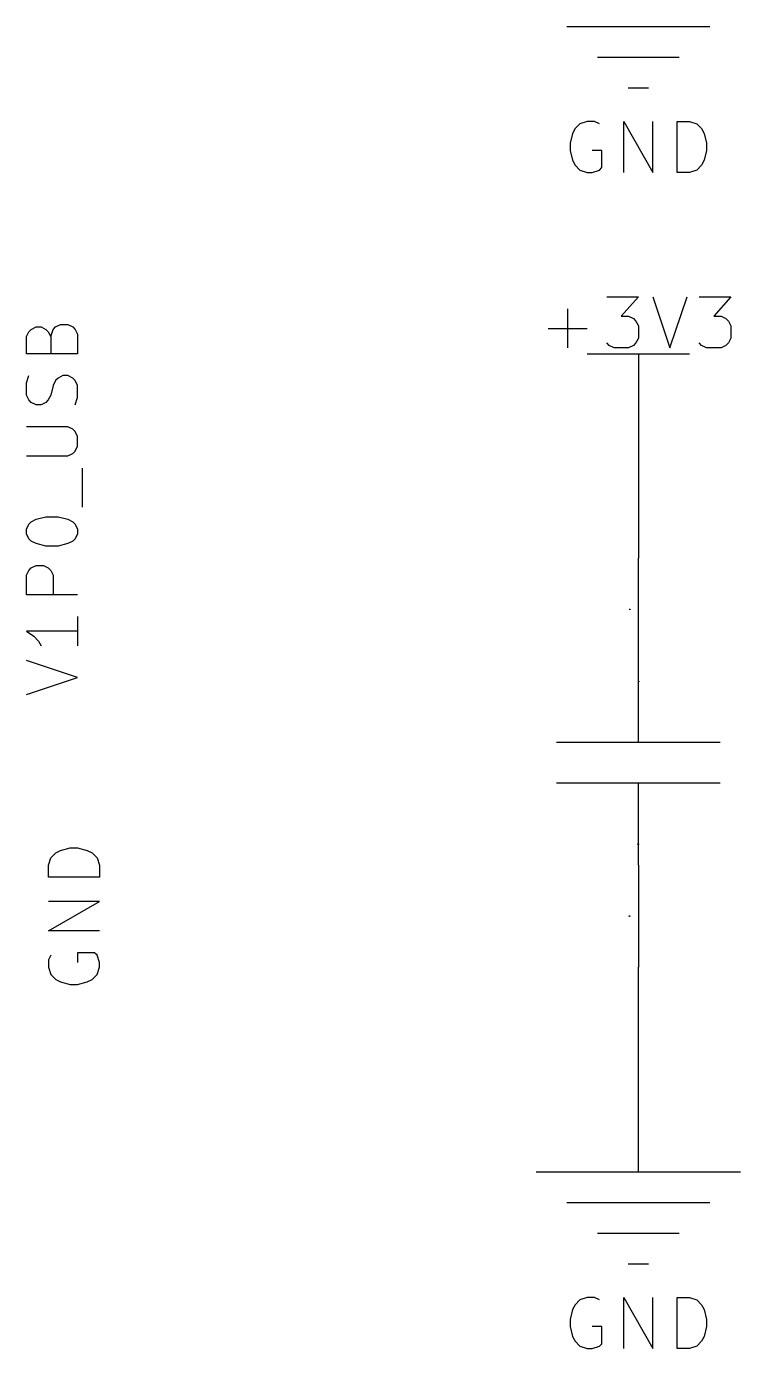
# Model space of a CAD drawing. Header units: millimetres. Extents: x 6 to 290, y -200 to -4.
# Drawn here: x 219.74 to 237.49, y -93.29 to -60.45 of the extents above; entities that cross this region are included whole.
import ezdxf

# ---------------------------------------------------------------- set-up
doc = ezdxf.new("R2010")
doc.units = ezdxf.units.MM
for name, color, linetype in [('GREENSIXTYFIVE', 129, 'CONTINUOUS'), ('LIGHTGREEN', 92, 'CONTINUOUS'), ('LIGHTRED', 12, 'CONTINUOUS'), ('RED', 14, 'CONTINUOUS')]:
    doc.layers.add(name, color=color, linetype=linetype)

msp = doc.modelspace()

# ---------------------------------------------------------------- linework, layer by layer
at = {"layer": 'GREENSIXTYFIVE', "linetype": 'CONTINUOUS'}
for p, q in [((233.3776, -62.9907), (233.3171, -63.1116)), ((233.4986, -62.8697), (233.3776, -62.9907)), ((233.68, -62.8092), (233.4986, -62.8697)), ((233.8614, -62.8092), (233.68, -62.8092)), ((233.9824, -62.8697), (233.8614, -62.8092)), ((234.5871, -64.0792), (234.5871, -62.8092)), ((234.5871, -62.8092), (235.3128, -64.0792)), ((235.3128, -64.0792), (235.3128, -62.8092)), ((235.9176, -64.0792), (235.9176, -62.8092)), ((235.9176, -62.8092), (236.22, -62.8092)), ((236.22, -62.8092), (236.4014, -62.8697)), ((236.4014, -62.8697), (236.5224, -62.9907)), ((236.5224, -62.9907), (236.5829, -63.1116)), ((233.3171, -63.1116), (233.2567, -63.3535)), ((233.2567, -63.3535), (233.2567, -63.5349)), ((236.5829, -63.1116), (236.6433, -63.3535)), ((236.6433, -63.3535), (236.6433, -63.5349)), ((233.2567, -63.5349), (233.3171, -63.7768)), ((234.0428, -63.5349), (233.8009, -63.5349)), ((234.0428, -63.9583), (234.0428, -63.5349)), ((236.6433, -63.5349), (236.5829, -63.7768)), ((233.3171, -63.7768), (233.3776, -63.8978)), ((233.3776, -63.8978), (233.4986, -64.0188)), ((233.4986, -64.0188), (233.68, -64.0792)), ((233.8009, -64.0792), (233.9824, -64.0188)), ((233.9824, -64.0188), (234.0428, -63.9583)), ((236.4014, -64.0188), (236.22, -64.0792)), ((236.5224, -63.8978), (236.4014, -64.0188)), ((236.5829, -63.7768), (236.5224, -63.8978)), ((233.68, -64.0792), (233.8009, -64.0792)), ((236.22, -64.0792), (235.9176, -64.0792)), ((234.1638, -67.1644), (234.95, -67.1644)), ((234.95, -67.1644), (234.5266, -67.6482)), ((235.3128, -67.1644), (235.7361, -68.4344)), ((235.7361, -68.4344), (236.1595, -67.1644)), ((236.4619, -67.1644), (237.2481, -67.1644)), ((237.2481, -67.1644), (236.8247, -67.6482)), ((233.1961, -68.4344), (233.1961, -67.4668)), ((219.8649, -67.9752), (219.9858, -67.9147)), ((219.8649, -67.9752), (219.9858, -67.9147)), ((219.9858, -67.9147), (220.1068, -67.9147)), ((219.9858, -67.9147), (220.1068, -67.9147)), ((220.1068, -67.9147), (220.2277, -67.9752)), ((220.1068, -67.9147), (220.2277, -67.9752)), ((220.4092, -67.9752), (220.4696, -67.9147)), ((220.4092, -67.9752), (220.4696, -67.9147)), ((220.4696, -67.9147), (220.5906, -67.8543)), ((220.4696, -67.9147), (220.5906, -67.8543)), ((220.5906, -67.8543), (220.772, -67.8543)), ((220.5906, -67.8543), (220.772, -67.8543)), ((220.772, -67.8543), (220.893, -67.9147)), ((220.772, -67.8543), (220.893, -67.9147)), ((220.893, -67.9147), (220.9535, -67.9752)), ((220.893, -67.9147), (220.9535, -67.9752)), ((232.7123, -67.9506), (233.68, -67.9506)), ((234.5266, -67.6482), (234.7081, -67.6482)), ((234.7081, -67.6482), (234.829, -67.7087)), ((234.829, -67.7087), (234.8895, -67.7692)), ((234.8895, -67.7692), (234.95, -67.8901)), ((234.95, -67.8901), (234.95, -68.1925)), ((236.8247, -67.6482), (237.0062, -67.6482)), ((237.0062, -67.6482), (237.1271, -67.7087)), ((237.1271, -67.7087), (237.1876, -67.7692)), ((237.1876, -67.7692), (237.2481, -67.8901)), ((237.2481, -67.8901), (237.2481, -68.1925)), ((219.7439, -68.1566), (219.8044, -68.0357)), ((219.7439, -68.1566), (219.8044, -68.0357)), ((219.7439, -68.58), (219.7439, -68.1566)), ((219.7439, -68.58), (219.7439, -68.1566)), ((219.8044, -68.0357), (219.8649, -67.9752)), ((219.8044, -68.0357), (219.8649, -67.9752)), ((220.2277, -67.9752), (220.2882, -68.0357)), ((220.2277, -67.9752), (220.2882, -68.0357)), ((220.2882, -68.0357), (220.3487, -68.1566)), ((220.2882, -68.0357), (220.3487, -68.1566)), ((220.3487, -68.1566), (220.4092, -67.9752)), ((220.3487, -68.1566), (220.4092, -67.9752)), ((220.3487, -68.1566), (220.3487, -68.58)), ((220.3487, -68.1566), (220.3487, -68.58)), ((220.9535, -67.9752), (221.0139, -68.0962)), ((220.9535, -67.9752), (221.0139, -68.0962)), ((221.0139, -68.0962), (221.0139, -68.58)), ((221.0139, -68.0962), (221.0139, -68.58)), ((234.95, -68.1925), (234.8895, -68.3135)), ((237.2481, -68.1925), (237.1876, -68.3135)), ((221.0139, -68.58), (219.7439, -68.58)), ((221.0139, -68.58), (219.7439, -68.58)), ((234.2243, -68.374), (234.1638, -68.3135)), ((234.3452, -68.4344), (234.2243, -68.374)), ((234.7081, -68.4344), (234.3452, -68.4344)), ((234.829, -68.374), (234.7081, -68.4344)), ((234.8895, -68.3135), (234.829, -68.374)), ((236.5224, -68.374), (236.4619, -68.3135)), ((236.6433, -68.4344), (236.5224, -68.374)), ((237.0062, -68.4344), (236.6433, -68.4344)), ((237.1271, -68.374), (237.0062, -68.4344)), ((237.1876, -68.3135), (237.1271, -68.374)), ((219.7439, -69.3057), (219.8044, -69.1242)), ((219.7439, -69.3057), (219.8044, -69.1242)), ((220.4696, -69.2452), (220.4092, -69.3661)), ((220.4696, -69.2452), (220.4092, -69.3661)), ((220.5301, -69.1847), (220.4696, -69.2452)), ((220.5301, -69.1847), (220.4696, -69.2452)), ((220.6511, -69.1242), (220.5301, -69.1847)), ((220.6511, -69.1242), (220.5301, -69.1847)), ((220.772, -69.1242), (220.6511, -69.1242)), ((220.772, -69.1242), (220.6511, -69.1242)), ((220.893, -69.1847), (220.772, -69.1242)), ((220.893, -69.1847), (220.772, -69.1242)), ((220.9535, -69.2452), (220.893, -69.1847)), ((220.9535, -69.2452), (220.893, -69.1847)), ((221.0139, -69.3661), (220.9535, -69.2452)), ((221.0139, -69.3661), (220.9535, -69.2452)), ((219.7439, -69.608), (219.7439, -69.3057)), ((219.7439, -69.608), (219.7439, -69.3057)), ((219.8044, -69.729), (219.7439, -69.608)), ((219.8044, -69.729), (219.7439, -69.608)), ((220.3487, -69.608), (220.2882, -69.729)), ((220.3487, -69.608), (220.2882, -69.729)), ((220.4092, -69.3661), (220.3487, -69.608)), ((220.4092, -69.3661), (220.3487, -69.608)), ((221.0139, -69.6685), (221.0139, -69.3661)), ((221.0139, -69.6685), (221.0139, -69.3661)), ((219.8649, -69.7895), (219.8044, -69.729)), ((219.8649, -69.7895), (219.8044, -69.729)), ((219.9858, -69.8499), (219.8649, -69.7895)), ((219.9858, -69.8499), (219.8649, -69.7895)), ((220.1068, -69.8499), (219.9858, -69.8499)), ((220.1068, -69.8499), (219.9858, -69.8499)), ((220.2277, -69.7895), (220.1068, -69.8499)), ((220.2277, -69.7895), (220.1068, -69.8499)), ((220.2882, -69.729), (220.2277, -69.7895)), ((220.2882, -69.729), (220.2277, -69.7895)), ((220.9535, -69.8499), (221.0139, -69.6685)), ((220.9535, -69.8499), (221.0139, -69.6685)), ((220.772, -70.3943), (219.7439, -70.3943)), ((220.772, -70.3943), (219.7439, -70.3943)), ((220.893, -70.4547), (220.772, -70.3943)), ((220.893, -70.4547), (220.772, -70.3943)), ((220.9535, -70.5152), (220.893, -70.4547)), ((220.9535, -70.5152), (220.893, -70.4547)), ((221.0139, -70.6362), (220.9535, -70.5152)), ((221.0139, -70.6362), (220.9535, -70.5152)), ((220.9535, -70.999), (221.0139, -70.8781)), ((220.9535, -70.999), (221.0139, -70.8781)), ((221.0139, -70.8781), (221.0139, -70.6362)), ((221.0139, -70.8781), (221.0139, -70.6362)), ((219.7439, -71.12), (220.772, -71.12)), ((219.7439, -71.12), (220.772, -71.12)), ((220.772, -71.12), (220.893, -71.0595)), ((220.772, -71.12), (220.893, -71.0595)), ((220.893, -71.0595), (220.9535, -70.999)), ((220.893, -71.0595), (220.9535, -70.999)), ((221.1349, -72.39), (221.1349, -71.4223)), ((221.1349, -72.39), (221.1349, -71.4223)), ((219.7439, -72.9342), (219.8044, -72.8133)), ((219.7439, -72.9342), (219.8044, -72.8133)), ((219.8044, -72.8133), (219.8649, -72.7528)), ((219.8044, -72.8133), (219.8649, -72.7528)), ((219.8649, -72.7528), (219.9858, -72.6923)), ((219.8649, -72.7528), (219.9858, -72.6923)), ((219.9858, -72.6923), (220.2277, -72.6318)), ((219.9858, -72.6923), (220.2277, -72.6318)), ((220.2277, -72.6318), (220.5301, -72.6318)), ((220.2277, -72.6318), (220.5301, -72.6318)), ((220.5301, -72.6318), (220.772, -72.6923)), ((220.5301, -72.6318), (220.772, -72.6923)), ((220.772, -72.6923), (220.893, -72.7528)), ((220.772, -72.6923), (220.893, -72.7528)), ((220.893, -72.7528), (220.9535, -72.8133)), ((220.893, -72.7528), (220.9535, -72.8133)), ((220.9535, -72.8133), (221.0139, -72.9342)), ((220.9535, -72.8133), (221.0139, -72.9342)), ((219.7439, -73.0552), (219.7439, -72.9342)), ((219.7439, -73.0552), (219.7439, -72.9342)), ((219.8044, -73.1761), (219.7439, -73.0552)), ((219.8044, -73.1761), (219.7439, -73.0552)), ((219.8649, -73.2366), (219.8044, -73.1761)), ((219.8649, -73.2366), (219.8044, -73.1761)), ((220.9535, -73.1761), (220.893, -73.2366)), ((220.9535, -73.1761), (220.893, -73.2366)), ((221.0139, -73.0552), (220.9535, -73.1761)), ((221.0139, -73.0552), (220.9535, -73.1761)), ((221.0139, -72.9342), (221.0139, -73.0552)), ((221.0139, -72.9342), (221.0139, -73.0552)), ((219.9858, -73.2971), (219.8649, -73.2366)), ((219.9858, -73.2971), (219.8649, -73.2366)), ((220.2277, -73.3575), (219.9858, -73.2971)), ((220.2277, -73.3575), (219.9858, -73.2971)), ((220.5301, -73.3575), (220.2277, -73.3575)), ((220.5301, -73.3575), (220.2277, -73.3575)), ((220.772, -73.2971), (220.5301, -73.3575)), ((220.772, -73.2971), (220.5301, -73.3575)), ((220.893, -73.2366), (220.772, -73.2971)), ((220.893, -73.2366), (220.772, -73.2971)), ((219.8649, -73.9018), (219.9858, -73.8414)), ((219.8649, -73.9018), (219.9858, -73.8414)), ((219.9858, -73.8414), (220.1673, -73.8414)), ((219.9858, -73.8414), (220.1673, -73.8414)), ((220.1673, -73.8414), (220.2882, -73.9018)), ((220.1673, -73.8414), (220.2882, -73.9018)), ((219.7439, -74.0833), (219.8044, -73.9623)), ((219.7439, -74.0833), (219.8044, -73.9623)), ((219.7439, -74.5671), (219.7439, -74.0833)), ((219.7439, -74.5671), (219.7439, -74.0833)), ((219.8044, -73.9623), (219.8649, -73.9018)), ((219.8044, -73.9623), (219.8649, -73.9018)), ((220.2882, -73.9018), (220.3487, -73.9623)), ((220.2882, -73.9018), (220.3487, -73.9623)), ((220.3487, -73.9623), (220.4092, -74.0833)), ((220.3487, -73.9623), (220.4092, -74.0833)), ((220.4092, -74.0833), (220.4092, -74.5671)), ((220.4092, -74.0833), (220.4092, -74.5671)), ((221.0139, -74.5671), (219.7439, -74.5671)), ((221.0139, -74.5671), (219.7439, -74.5671)), ((221.0139, -75.1113), (221.0139, -75.837)), ((221.0139, -75.1113), (221.0139, -75.837)), ((221.0139, -75.4742), (219.7439, -75.4742)), ((219.7439, -75.4742), (219.9254, -75.5951)), ((221.0139, -75.4742), (219.7439, -75.4742)), ((219.7439, -75.4742), (219.9254, -75.5951)), ((219.9254, -75.5951), (220.0463, -75.7161)), ((219.9254, -75.5951), (220.0463, -75.7161)), ((220.0463, -75.7161), (220.1068, -75.837)), ((220.0463, -75.7161), (220.1068, -75.837)), ((221.0139, -76.6233), (219.7439, -76.1999)), ((221.0139, -76.6233), (219.7439, -76.1999)), ((219.7439, -77.0466), (221.0139, -76.6233)), ((219.7439, -77.0466), (221.0139, -76.6233)), ((234.9618, -76.7201), (234.9364, -76.7201)), ((234.9364, -76.7201), (234.94, -76.7225)), ((234.9618, -76.7201), (234.9364, -76.7201)), ((234.9364, -76.7201), (234.94, -76.7225)), ((234.94, -76.7225), (234.9424, -76.7249)), ((234.94, -76.7225), (234.9424, -76.7249)), ((234.9424, -76.7249), (234.9436, -76.7273)), ((234.9424, -76.7249), (234.9436, -76.7273)), ((234.9618, -76.7128), (234.9618, -76.7273)), ((234.9618, -76.7128), (234.9618, -76.7273)), ((234.9364, -80.7574), (234.9376, -80.755)), ((234.9364, -80.7574), (234.9376, -80.755)), ((234.9364, -80.7635), (234.9364, -80.7574)), ((234.9364, -80.7635), (234.9364, -80.7574)), ((234.9376, -80.7659), (234.9364, -80.7635)), ((234.9376, -80.7659), (234.9364, -80.7635)), ((234.9376, -80.755), (234.9388, -80.7538)), ((234.9376, -80.755), (234.9388, -80.7538)), ((234.9388, -80.7671), (234.9376, -80.7659)), ((234.9388, -80.7671), (234.9376, -80.7659)), ((234.9388, -80.7538), (234.9412, -80.7526)), ((234.9388, -80.7538), (234.9412, -80.7526)), ((234.9412, -80.7526), (234.9436, -80.7526)), ((234.9412, -80.7526), (234.9436, -80.7526)), ((234.9436, -80.7526), (234.9472, -80.7538)), ((234.9436, -80.7526), (234.9472, -80.7538)), ((234.9472, -80.7538), (234.9618, -80.7683)), ((234.9472, -80.7538), (234.9618, -80.7683)), ((234.9618, -80.7683), (234.9618, -80.7526)), ((234.9618, -80.7683), (234.9618, -80.7526)), ((220.2892, -81.2798), (220.3497, -81.0984)), ((220.2892, -81.2798), (220.3497, -81.0984)), ((220.3497, -81.0984), (220.4707, -80.9774)), ((220.3497, -81.0984), (220.4707, -80.9774)), ((220.4707, -80.9774), (220.5916, -80.9169)), ((220.4707, -80.9774), (220.5916, -80.9169)), ((220.5916, -80.9169), (220.8335, -80.8565)), ((220.5916, -80.9169), (220.8335, -80.8565)), ((220.8335, -80.8565), (221.0149, -80.8565)), ((220.8335, -80.8565), (221.0149, -80.8565)), ((221.0149, -80.8565), (221.2568, -80.9169)), ((221.0149, -80.8565), (221.2568, -80.9169)), ((221.2568, -80.9169), (221.3778, -80.9774)), ((221.2568, -80.9169), (221.3778, -80.9774)), ((221.3778, -80.9774), (221.4988, -81.0984)), ((221.3778, -80.9774), (221.4988, -81.0984)), ((221.4988, -81.0984), (221.5592, -81.2798)), ((221.4988, -81.0984), (221.5592, -81.2798)), ((220.2892, -81.5822), (220.2892, -81.2798)), ((220.2892, -81.5822), (220.2892, -81.2798)), ((221.5592, -81.2798), (221.5592, -81.5822)), ((221.5592, -81.2798), (221.5592, -81.5822)), ((221.5592, -81.5822), (220.2892, -81.5822)), ((221.5592, -81.5822), (220.2892, -81.5822)), ((220.2892, -82.9127), (221.5592, -82.187)), ((221.5592, -82.187), (220.2892, -82.187)), ((220.2892, -82.9127), (221.5592, -82.187)), ((221.5592, -82.187), (220.2892, -82.187)), ((221.5592, -82.9127), (220.2892, -82.9127)), ((221.5592, -82.9127), (220.2892, -82.9127)), ((220.3497, -83.5174), (220.2892, -83.6384)), ((220.3497, -83.5174), (220.2892, -83.6384)), ((220.2892, -83.6384), (220.2892, -83.8198)), ((220.2892, -83.6384), (220.2892, -83.8198)), ((221.4383, -83.457), (221.0149, -83.457)), ((221.0149, -83.457), (221.0149, -83.6989)), ((221.4383, -83.457), (221.0149, -83.457)), ((221.0149, -83.457), (221.0149, -83.6989)), ((221.4988, -83.5174), (221.4383, -83.457)), ((221.4988, -83.5174), (221.4383, -83.457)), ((221.5592, -83.6989), (221.4988, -83.5174)), ((221.5592, -83.6989), (221.4988, -83.5174)), ((221.5592, -83.8198), (221.5592, -83.6989)), ((221.5592, -83.8198), (221.5592, -83.6989)), ((220.2892, -83.8198), (220.3497, -84.0012)), ((220.2892, -83.8198), (220.3497, -84.0012)), ((220.3497, -84.0012), (220.4707, -84.1222)), ((220.3497, -84.0012), (220.4707, -84.1222)), ((221.3778, -84.1222), (221.4988, -84.0012)), ((221.3778, -84.1222), (221.4988, -84.0012)), ((221.4988, -84.0012), (221.5592, -83.8198)), ((221.4988, -84.0012), (221.5592, -83.8198)), ((220.4707, -84.1222), (220.5916, -84.1827)), ((220.4707, -84.1222), (220.5916, -84.1827)), ((220.5916, -84.1827), (220.8335, -84.2431)), ((220.5916, -84.1827), (220.8335, -84.2431)), ((220.8335, -84.2431), (221.0149, -84.2431)), ((220.8335, -84.2431), (221.0149, -84.2431)), ((221.0149, -84.2431), (221.2568, -84.1827)), ((221.0149, -84.2431), (221.2568, -84.1827)), ((221.2568, -84.1827), (221.3778, -84.1222)), ((221.2568, -84.1827), (221.3778, -84.1222)), ((233.3776, -92.2007), (233.3171, -92.3216)), ((233.4986, -92.0797), (233.3776, -92.2007)), ((233.68, -92.0192), (233.4986, -92.0797)), ((233.8614, -92.0192), (233.68, -92.0192)), ((233.9824, -92.0797), (233.8614, -92.0192)), ((234.5871, -93.2892), (234.5871, -92.0192)), ((234.5871, -92.0192), (235.3128, -93.2892)), ((235.3128, -93.2892), (235.3128, -92.0192)), ((235.9176, -93.2892), (235.9176, -92.0192)), ((235.9176, -92.0192), (236.22, -92.0192)), ((236.22, -92.0192), (236.4014, -92.0797)), ((236.4014, -92.0797), (236.5224, -92.2007)), ((236.5224, -92.2007), (236.5829, -92.3216)), ((233.3171, -92.3216), (233.2567, -92.5635)), ((233.2567, -92.5635), (233.2567, -92.7449)), ((236.5829, -92.3216), (236.6433, -92.5635)), ((236.6433, -92.5635), (236.6433, -92.7449)), ((233.2567, -92.7449), (233.3171, -92.9868)), ((234.0428, -92.7449), (233.8009, -92.7449)), ((234.0428, -93.1683), (234.0428, -92.7449)), ((236.6433, -92.7449), (236.5829, -92.9868)), ((233.3171, -92.9868), (233.3776, -93.1078)), ((233.3776, -93.1078), (233.4986, -93.2288)), ((233.4986, -93.2288), (233.68, -93.2892)), ((233.8009, -93.2892), (233.9824, -93.2288)), ((233.9824, -93.2288), (234.0428, -93.1683)), ((236.4014, -93.2288), (236.22, -93.2892)), ((236.5224, -93.1078), (236.4014, -93.2288)), ((236.5829, -92.9868), (236.5224, -93.1078)), ((233.68, -93.2892), (233.8009, -93.2892)), ((236.22, -93.2892), (235.9176, -93.2892))]:
    msp.add_line(p, q, dxfattribs=at)
at = {"layer": 'LIGHTGREEN', "linetype": 'CONTINUOUS'}
for p, q in [((234.95, -71.12), (234.95, -73.66)), ((234.95, -86.36), (234.95, -83.82))]:
    msp.add_line(p, q, dxfattribs=at)
at = {"layer": 'LIGHTRED', "linetype": 'CONTINUOUS'}
for p, q in [((234.7437, -74.93), (234.7183, -74.93)), ((234.7183, -74.93), (234.7219, -74.9324)), ((234.7437, -74.93), (234.7183, -74.93)), ((234.7183, -74.93), (234.7219, -74.9324)), ((234.7219, -74.9324), (234.7243, -74.9348)), ((234.7219, -74.9324), (234.7243, -74.9348)), ((234.7243, -74.9348), (234.7255, -74.9372)), ((234.7243, -74.9348), (234.7255, -74.9372)), ((234.7437, -74.9227), (234.7437, -74.9372)), ((234.7437, -74.9227), (234.7437, -74.9372)), ((234.7183, -82.5475), (234.7195, -82.5451)), ((234.7183, -82.5475), (234.7195, -82.5451)), ((234.7183, -82.5536), (234.7183, -82.5475)), ((234.7183, -82.5536), (234.7183, -82.5475)), ((234.7195, -82.556), (234.7183, -82.5536)), ((234.7195, -82.556), (234.7183, -82.5536)), ((234.7195, -82.5451), (234.7207, -82.5439)), ((234.7195, -82.5451), (234.7207, -82.5439)), ((234.7207, -82.5572), (234.7195, -82.556)), ((234.7207, -82.5572), (234.7195, -82.556)), ((234.7207, -82.5439), (234.7231, -82.5427)), ((234.7207, -82.5439), (234.7231, -82.5427)), ((234.7231, -82.5427), (234.7255, -82.5427)), ((234.7231, -82.5427), (234.7255, -82.5427)), ((234.7255, -82.5427), (234.7291, -82.5439)), ((234.7255, -82.5427), (234.7291, -82.5439)), ((234.7291, -82.5439), (234.7437, -82.5584)), ((234.7291, -82.5439), (234.7437, -82.5584)), ((234.7437, -82.5584), (234.7437, -82.5427)), ((234.7437, -82.5584), (234.7437, -82.5427))]:
    msp.add_line(p, q, dxfattribs=at)
at = {"layer": 'RED', "linetype": 'CONTINUOUS'}
for p, q in [((233.172, -60.452), (236.728, -60.452)), ((233.934, -61.214), (235.966, -61.214)), ((234.696, -61.976), (235.204, -61.976)), ((233.68, -68.58), (236.22, -68.58)), ((234.95, -68.58), (234.95, -69.85)), ((234.95, -69.85), (234.95, -71.12)), ((234.95, -76.2), (234.95, -73.66)), ((234.95, -76.2), (234.95, -73.66)), ((234.95, -78.232), (234.95, -76.2)), ((232.918, -78.232), (236.982, -78.232)), ((236.982, -79.248), (232.918, -79.248)), ((234.95, -81.28), (234.95, -79.248)), ((234.95, -81.28), (234.95, -83.82)), ((234.95, -81.28), (234.95, -83.82)), ((234.95, -88.9), (234.95, -86.36)), ((232.41, -88.9), (237.49, -88.9)), ((233.172, -89.662), (236.728, -89.662)), ((233.934, -90.424), (235.966, -90.424)), ((234.696, -91.186), (235.204, -91.186))]:
    msp.add_line(p, q, dxfattribs=at)

doc.saveas('drawing.dxf')
